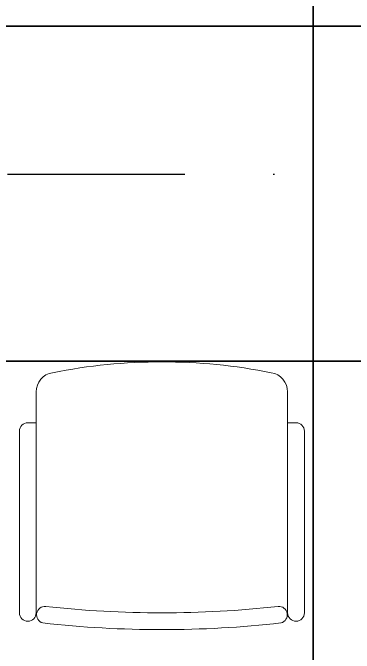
# Model space of a CAD drawing. Header units: inches. Extents: x -246178 to 57169, y -29325 to 19878.
# Drawn here: x 33063 to 33673, y -8923 to -7776 of the extents above; entities that cross this region are included whole.
import ezdxf

# ---------------------------------------------------------------- set-up
doc = ezdxf.new("R2010")
doc.units = ezdxf.units.IN
doc.header["$LTSCALE"] = 25
doc.header["$MEASUREMENT"] = 0
doc.linetypes.add('DASHDOT', pattern=[25.4, 12.7, -6.35, 0, -6.35])
doc.layers.get('0').update_dxf_attribs({"color": 8})
for name, color, linetype, lineweight in [('00-Ground Floor$0$LOADING', 253, 'Continuous', 5), ('E-LITE-CLNG-CNDT', 6, 'DASHDOT', 35), ('F-ALRM-CLNG-CNDT', 51, 'DASHDOT', 25)]:
    doc.layers.add(name, color=color, linetype=linetype, lineweight=lineweight)

# ---------------------------------------------------------------- blocks, each defined once
blk = doc.blocks.new('00-Ground Floor$0$GF21016-P')
at = {"layer": '00-Ground Floor$0$LOADING', "extrusion": (-1.24384e-09, -1.20261e-09, -1)}
for p, q in [((0.0128, 0.0179), (0.0128, 0.4136)), ((0.4628, 0.0179), (0.4628, 0.4136)), ((-0.0022, 0.3585), (0.0128, 0.3585)), ((0.4778, 0.3585), (0.4628, 0.3585)), ((-0.0172, 0.0179), (-0.0172, 0.3435)), ((0.4928, 0.0179), (0.4928, 0.3435)), ((0.4778, 0.0029), (0.4778, 0.0029))]:
    blk.add_line(p, q, dxfattribs=at)
for centre, radius, start, end in [((-0.2378, -0.5362), 1.0036, 78.7568, 101.2432), ((-0.0478, 0.4136), 0.035, 0, 80.6557), ((-0.4278, 0.4136), 0.035, 99.3443, 180), ((0.0022, 0.3435), 0.015, 0, 90), ((-0.4778, 0.3435), 0.015, 90, 180), ((-0.0284, 0.0145), 0.015, 284.3864, 95.5209), ((-0.2378, 1.8928), 1.8749, 263.6341, 276.3659), ((-0.4471, 0.0145), 0.015, 84.4791, 255.6136), ((0.0022, 0.0179), 0.015, 270, 0), ((0.0022, 0.0179), 0.015, 180, 270), ((-0.4778, 0.0179), 0.015, 270, 0), ((-0.4778, 0.0179), 0.015, 180, 270), ((-0.2378, 1.8734), 1.8855, 263.5119, 276.4881)]:
    blk.add_arc(centre, radius, start, end, dxfattribs=at)
blk = doc.blocks.new('00-Ground Floor$0$A$Ce9e1c4c3')
at = {"color": 254, "linetype": 'Continuous'}
for p, q in [((-66400, -10217.4), (-66400, -7067.4)), ((-68550.5, -7800), (-64050.5, -7800)), ((-68550.5, -8400), (-64050.5, -8400))]:
    blk.add_line(p, q, dxfattribs=at)
blk = doc.blocks.new('00-Ground Floor')
at = {"color": 254}
blk.add_blockref('00-Ground Floor$0$A$Ce9e1c4c3', (100000, 0), dxfattribs=at)
at = {"layer": '00-Ground Floor$0$LOADING', "color": 1, "extrusion": (-2.67576e-11, 2.24019e-05, 1), "xscale": -1000.000000000002, "yscale": 1000.000000000002, "zscale": -1000.000000000002, "rotation": 2.511235315694194e-05}
blk.add_blockref('00-Ground Floor$0$GF21016-P', (33567.2, -8868.9, -0.2), dxfattribs=at)

msp = doc.modelspace()

# ---------------------------------------------------------------- linework, layer by layer
at = {"layer": 'F-ALRM-CLNG-CNDT'}
msp.add_lwpolyline([(30512.8, -8065.5), (33825.7, -8065.5, -0.414214), (33900.7, -8140.5), (33900.7, -8488.6)], format="xyb", dxfattribs=at)

# ---------------------------------------------------------------- block references
at = {"layer": 'E-LITE-CLNG-CNDT'}
msp.add_blockref('00-Ground Floor', (0, 0), dxfattribs=at)

doc.saveas('drawing.dxf')
